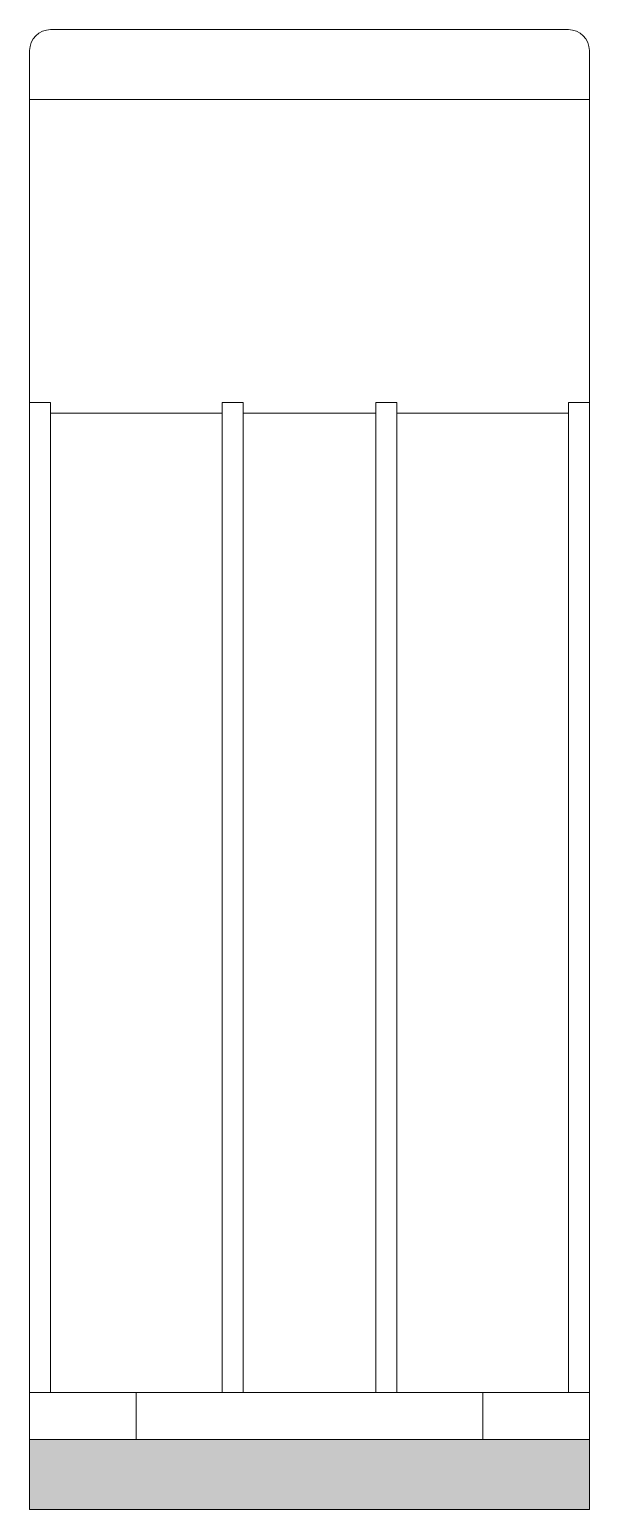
# Model space of a CAD drawing. Header units: metres. Extents: x -40 to 40, y 0 to 212.
import ezdxf

# ---------------------------------------------------------------- set-up
doc = ezdxf.new("R2010")
doc.units = ezdxf.units.M
doc.layers.add('A-DETL-GENF', color=92, linetype='Continuous', lineweight=18)

# ---------------------------------------------------------------- blocks, each defined once
blk = doc.blocks.new('47 Kalzip_kunststof-klip_b - E150-704516-00_0 Basismaterialen')
at = {"layer": 'A-DETL-GENF'}
blk.add_hatch(color=256, dxfattribs=at).paths.add_polyline_path([(40, 0), (40, 10), (-40, 10), (-40, 0)])
for p, q in [((-37, 211.5), (37, 211.5)), ((-40, 208.5), (-40, 10)), ((40, 10), (40, 208.5)), ((-40, 201.5), (40, 201.5)), ((-37, 158.2), (-40, 158.2)), ((-37, 16.7), (-37, 158.2)), ((-12.5, 156.7), (-37, 156.7)), ((-12.5, 158.2), (-12.5, 16.7)), ((-9.5, 158.2), (-12.5, 158.2)), ((-9.5, 16.7), (-9.5, 158.2)), ((9.5, 156.7), (-9.5, 156.7)), ((9.5, 158.2), (12.5, 158.2)), ((9.5, 16.7), (9.5, 158.2)), ((12.5, 158.2), (12.5, 16.7)), ((37, 156.7), (12.5, 156.7)), ((37, 16.7), (37, 158.2)), ((37, 158.2), (40, 158.2)), ((40, 16.7), (-40, 16.7)), ((-24.75, 10), (-24.75, 16.7)), ((24.75, 10), (24.75, 16.7)), ((40, 10), (-40, 10)), ((-40, 10), (-40, 0)), ((-40, 10), (40, 10)), ((40, 0), (40, 10)), ((-40, 0), (40, 0))]:
    blk.add_line(p, q, dxfattribs=at)
for centre, start, end in [((-37, 208.5), 90, 180), ((37, 208.5), 360, 90)]:
    blk.add_arc(centre, 3, start, end, dxfattribs=at)

msp = doc.modelspace()

# ---------------------------------------------------------------- block references
msp.add_blockref('47 Kalzip_kunststof-klip_b - E150-704516-00_0 Basismaterialen', (0, 0))

doc.saveas('drawing.dxf')
